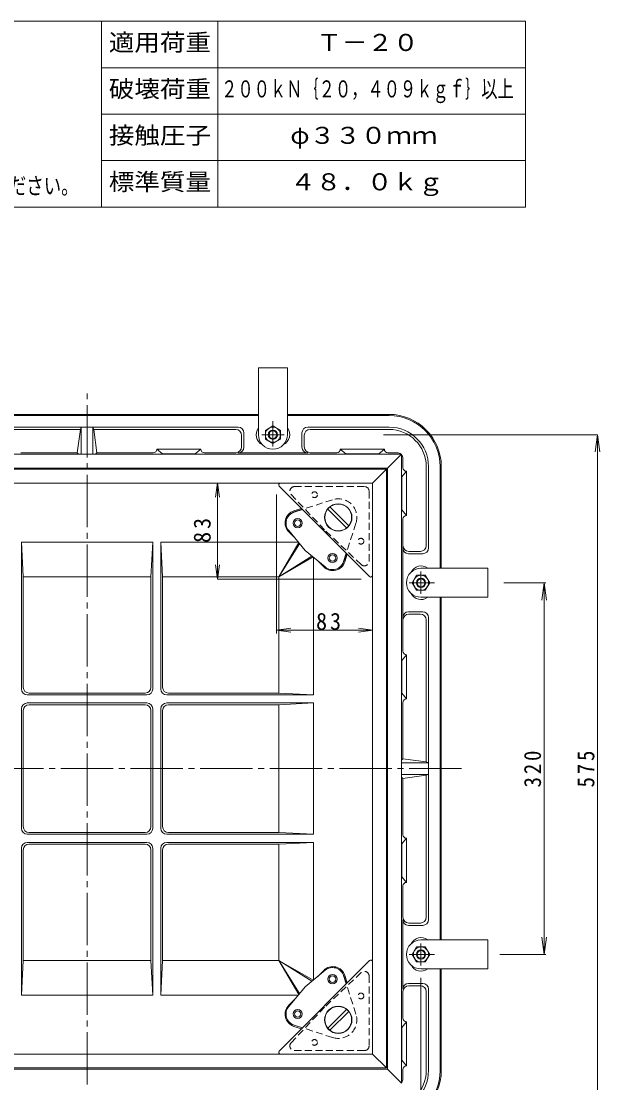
# Model space of a CAD drawing. Units: millimetres at full size, sheet at 1:5. Extents: x -960 to 881, y -687 to 688.
# Drawn here: x -519 to -21, y -226 to 688 of the extents above; entities that cross this region are included whole.
import ezdxf
from ezdxf.enums import TextEntityAlignment as Align

# ---------------------------------------------------------------- set-up
doc = ezdxf.new("R2010")
doc.units = ezdxf.units.MM
doc.header["$LTSCALE"] = 5
doc.linetypes.add('CHAIN2', pattern=[12, 9, -1, 1, -1])
doc.linetypes.add('DASHED1', pattern=[1.8, 1.2, -0.6])
for name, color, linetype, lineweight in [('3-0', 2, 'Continuous', 9), ('3-1', 2, 'Continuous', 9), ('3-2', 3, 'Continuous', 9), ('3-3', 4, 'Continuous', 9), ('3-4', 7, 'Continuous', 9), ('3-6', 6, 'Continuous', 9), ('F-0_F-0ﾚｲﾔ', 7, 'Continuous', 9)]:
    doc.layers.add(name, color=color, linetype=linetype, lineweight=lineweight)
doc.layers.add('F-4_F-4ﾚｲﾔ', color=2, linetype='Continuous')
doc.styles.add('ＭＳ ゴシック', font='')
doc.styles.get('ＭＳ ゴシック').set_extended_font_data('MS Gothic')

msp = doc.modelspace()

# ---------------------------------------------------------------- linework, layer by layer
at = {"layer": '3-0', "color": 7, "linetype": 'CHAIN2'}
for p, q in [((-462.432, -287.095), (-462.432, 369.107)), ((-785.055, 44.932), (-139.994, 44.932))]:
    msp.add_line(p, q, dxfattribs=at)
at = {"layer": '3-1'}
for p, q in [((-609.932, 349.932), (-462.432, 349.932)), ((-609.932, 348.932), (-462.432, 348.932)), ((-314.932, 349.932), (-462.432, 349.932)), ((-462.432, 348.932), (-314.932, 348.932)), ((-202.432, 349.932), (-289.932, 349.932)), ((-289.932, 348.932), (-202.432, 348.932)), ((-592.432, 338.932), (-462.432, 338.932)), ((-468.206, 336.932), (-467.432, 338.932)), ((-467.432, 338.932), (-467.432, 315.775)), ((-332.432, 338.932), (-462.432, 338.932)), ((-456.659, 336.932), (-457.432, 338.932)), ((-457.432, 338.932), (-457.432, 315.775)), ((-302.432, 339.932), (-295.932, 336.179)), ((-272.432, 338.932), (-202.432, 338.932)), ((-590.432, 336.932), (-468.206, 336.932)), ((-470.932, 316.932), (-468.206, 336.932)), ((-453.932, 316.932), (-456.659, 336.932)), ((-334.432, 336.932), (-456.659, 336.932)), ((-329.432, 331.932), (-329.432, 321.932)), ((-327.432, 333.932), (-327.432, 321.707)), ((-295.932, 336.179), (-295.932, 328.685)), ((-277.432, 333.932), (-277.432, 321.707)), ((-275.432, 331.932), (-275.432, 321.932)), ((-270.432, 336.932), (-202.432, 336.932)), ((-369.282, 315.993), (-364.432, 319.941)), ((-302.432, 324.932), (-308.933, 328.685)), ((-302.432, 324.932), (-295.932, 328.685)), ((-211.282, 315.993), (-206.432, 319.941)), ((-519.432, 316.932), (-470.932, 316.932)), ((-469.731, 315.732), (-470.932, 316.932)), ((-455.134, 315.732), (-453.932, 316.932)), ((-453.932, 316.932), (-407.416, 316.932)), ((-405.432, 316.932), (-407.416, 316.932)), ((-397.582, 315.993), (-397.582, 315.732)), ((-397.582, 315.993), (-369.282, 315.993)), ((-369.282, 315.993), (-369.282, 315.732)), ((-334.432, 316.932), (-361.432, 316.932)), ((-332.432, 316.707), (-272.432, 316.707)), ((-270.432, 316.932), (-247.432, 316.932)), ((-239.582, 315.993), (-239.582, 315.732)), ((-239.582, 315.993), (-211.282, 315.993)), ((-211.282, 315.993), (-211.282, 315.732)), ((-195.432, 316.932), (-203.432, 316.932)), ((-190.432, 311.932), (-190.432, 303.932)), ((-170.432, 304.932), (-170.432, 236.932)), ((-168.432, 304.932), (-168.432, 234.932)), ((-158.432, 304.932), (-158.432, 217.432)), ((-157.432, 304.932), (-157.432, 217.432)), ((-191.371, 296.082), (-191.632, 296.082)), ((-191.371, 296.082), (-187.424, 300.932)), ((-191.371, 267.782), (-191.371, 296.082)), ((-191.371, 267.782), (-191.632, 267.782)), ((-190.432, 259.932), (-190.432, 145.932)), ((-190.658, 174.932), (-190.658, 234.932)), ((-173.432, 229.932), (-185.658, 229.932)), ((-175.432, 231.932), (-185.432, 231.932)), ((-182.432, 204.932), (-178.68, 211.432)), ((-171.185, 211.432), (-178.68, 211.432)), ((-167.432, 204.932), (-171.185, 211.432)), ((-182.432, 204.932), (-178.68, 198.432)), ((-158.432, 192.432), (-158.432, 44.932)), ((-157.432, 192.432), (-157.432, 44.932)), ((-173.432, 179.932), (-185.658, 179.932)), ((-175.432, 177.932), (-185.432, 177.932)), ((-168.432, 174.932), (-168.432, 44.932)), ((-170.432, 172.932), (-170.432, 50.706)), ((-191.371, 138.082), (-191.632, 138.082)), ((-191.371, 138.082), (-187.424, 142.932)), ((-191.371, 109.782), (-191.371, 138.082)), ((-191.371, 109.782), (-191.632, 109.782)), ((-190.432, 101.932), (-190.432, 53.432)), ((-191.632, 52.231), (-190.432, 53.432)), ((-168.432, 49.932), (-191.589, 49.932)), ((-190.432, 53.432), (-170.432, 50.706)), ((-170.432, 50.706), (-168.432, 49.932)), ((-191.632, 37.634), (-190.432, 36.432)), ((-168.432, 39.932), (-191.589, 39.932)), ((-190.432, 36.432), (-170.432, 39.159)), ((-170.432, 39.159), (-168.432, 39.932)), ((-170.432, -83.068), (-170.432, 39.159)), ((-168.432, -85.068), (-168.432, 44.932)), ((-158.432, 44.932), (-158.432, -102.568)), ((-157.432, -102.568), (-157.432, 44.932)), ((-190.432, 36.432), (-190.432, -10.084)), ((-190.432, -12.068), (-190.432, -10.084)), ((-191.371, -19.918), (-191.632, -19.918)), ((-191.371, -19.918), (-191.371, -48.218)), ((-191.371, -48.218), (-191.632, -48.218)), ((-191.371, -48.218), (-187.424, -53.068)), ((-190.432, -83.068), (-190.432, -56.068)), ((-190.658, -85.068), (-190.658, -145.068)), ((-173.432, -90.068), (-185.658, -90.068)), ((-175.432, -88.068), (-185.432, -88.068)), ((-182.432, -115.068), (-178.68, -108.568)), ((-182.432, -115.068), (-178.68, -121.568)), ((-167.432, -115.068), (-171.185, -121.568)), ((-171.185, -121.568), (-178.68, -121.568)), ((-158.432, -127.568), (-158.432, -215.068)), ((-157.432, -215.068), (-157.432, -127.568)), ((-173.432, -140.068), (-185.658, -140.068)), ((-175.432, -142.068), (-185.432, -142.068)), ((-168.432, -145.068), (-168.432, -215.068)), ((-190.432, -147.068), (-190.432, -170.068)), ((-170.432, -147.068), (-170.432, -215.068)), ((-191.371, -177.918), (-191.632, -177.918)), ((-191.371, -177.918), (-191.371, -206.218)), ((-191.371, -206.218), (-191.632, -206.218)), ((-191.371, -206.218), (-187.424, -211.068)), ((-190.432, -222.068), (-190.432, -214.068))]:
    msp.add_line(p, q, dxfattribs=at)
at = {"layer": '3-1', "linetype": 'CHAIN2'}
for p, q in [((-302.432, 343.995), (-302.432, 322.249)), ((-292.749, 332.432), (-311.951, 332.432)), ((-174.932, 214.616), (-174.932, 195.414)), ((-163.37, 204.932), (-185.116, 204.932)), ((-174.932, -124.751), (-174.932, -105.549)), ((-163.37, -115.068), (-185.116, -115.068))]:
    msp.add_line(p, q, dxfattribs=at)
at = {"layer": '3-1'}
for points in [[(-302.432, 339.932), (-308.933, 336.18), (-308.933, 328.685)], [(-397.582, 315.993), (-402.432, 319.941), (-364.432, 319.941)], [(-239.582, 315.993), (-244.432, 319.941), (-206.432, 319.941)], [(-191.371, 267.782), (-187.424, 262.932), (-187.424, 300.932)], [(-167.432, 204.932), (-171.185, 198.432), (-178.68, 198.432)], [(-191.371, 109.782), (-187.424, 104.932), (-187.424, 142.932)], [(-191.371, -19.918), (-187.424, -15.068), (-187.424, -53.068)], [(-167.432, -115.068), (-171.185, -108.568), (-178.68, -108.568)], [(-191.371, -177.918), (-187.424, -173.068), (-187.424, -211.068)]]:
    msp.add_lwpolyline(points, dxfattribs=at)
for centre, radius in [((-302.432, 332.427), 6.5), ((-302.432, 332.432), 4), ((-302.432, 332.432), 3.324), ((-174.938, 204.932), 6.5), ((-174.932, 204.932), 4), ((-174.932, 204.932), 3.324), ((-174.938, -115.068), 6.5), ((-174.932, -115.068), 4), ((-174.932, -115.068), 3.324)]:
    msp.add_circle(centre, radius, dxfattribs=at)
for centre, radius, start, end in [((-202.432, 304.932), 45, 0, 90), ((-202.432, 304.932), 44, 0, 90), ((-332.432, 333.932), 5, 0, 90), ((-307.432, 332.432), 9.5, 142.13635, 244.43219), ((-297.432, 332.432), 9.5, 295.56781, 37.86365), ((-272.432, 333.932), 5, 90, 180), ((-202.432, 304.932), 34, 0, 90), ((-334.432, 331.932), 5, 0, 90), ((-270.432, 331.932), 5, 90, 180), ((-202.432, 304.932), 32, 0, 90), ((-405.432, 319.932), 3, 270, 0.16173), ((-361.432, 319.932), 3, 179.83827, 270), ((-334.432, 321.932), 5, 270, 0), ((-332.432, 321.707), 5, 270, 0), ((-272.432, 321.707), 5, 180, 270), ((-270.432, 321.932), 5, 180, 270), ((-247.432, 319.932), 3, 270, 0.16173), ((-203.432, 319.932), 3, 179.83827, 270), ((-195.432, 311.932), 5, 49.4642, 90), ((-195.432, 311.932), 5, 0, 40.5358), ((-187.432, 303.932), 3, 180, 270.16173), ((-187.432, 259.932), 3, 89.83827, 180), ((-185.658, 234.932), 5, 180, 270), ((-185.432, 236.932), 5, 180, 270), ((-175.432, 236.932), 5, 270, 0), ((-173.432, 234.932), 5, 270, 0), ((-174.932, 209.932), 9.5, 52.13635, 154.43219), ((-174.932, 199.932), 9.5, 205.56781, 307.86365), ((-185.658, 174.932), 5, 90, 180), ((-185.432, 172.932), 5, 90, 180), ((-175.432, 172.932), 5, 0, 90), ((-173.432, 174.932), 5, 0, 90), ((-187.432, 145.932), 3, 180, 270.16173), ((-187.432, 101.932), 3, 89.83827, 180), ((-187.432, -12.068), 3, 180, 270.16173), ((-187.432, -56.068), 3, 89.83827, 180), ((-185.658, -85.068), 5, 180, 270), ((-185.432, -83.068), 5, 180, 270), ((-175.432, -83.068), 5, 270, 0), ((-173.432, -85.068), 5, 270, 0), ((-174.932, -110.068), 9.5, 52.13635, 154.43219), ((-174.932, -120.068), 9.5, 205.56781, 307.86365), ((-185.658, -145.068), 5, 90, 180), ((-185.432, -147.068), 5, 90, 180), ((-175.432, -147.068), 5, 0, 90), ((-173.432, -145.068), 5, 0, 90), ((-187.432, -170.068), 3, 180, 270.16173), ((-202.432, -215.068), 45, 270, 0), ((-202.432, -215.068), 44, 270, 0), ((-202.432, -215.068), 34, 270, 0), ((-202.432, -215.068), 32, 270, 0), ((-187.432, -214.068), 3, 89.83827, 180), ((-195.432, -222.068), 5, 319.4642, 0)]:
    msp.add_arc(centre, radius, start, end, dxfattribs=at)
at = {"layer": '3-2'}
for p, q in [((-277.879, 268.978), (-284.314, 266.9)), ((-277.084, 268.184), (-284.006, 265.948)), ((-288.711, 248.654), (-283.541, 243.484)), ((-518.932, 239.932), (-517.432, 210.076)), ((-405.932, 239.932), (-518.932, 239.932)), ((-518.932, 113.432), (-518.932, 239.932)), ((-405.932, 239.932), (-407.432, 210.076)), ((-405.932, 113.432), (-405.932, 239.932)), ((-398.932, 239.932), (-397.432, 210.076)), ((-398.932, 113.432), (-398.932, 239.932)), ((-280.589, 239.932), (-398.932, 239.932)), ((-297.289, 210.076), (-280.235, 239.507)), ((-297.289, 210.076), (-279.441, 238.551)), ((-239.181, 230.281), (-241.417, 223.359)), ((-238.386, 229.486), (-240.465, 223.051)), ((-297.289, 210.076), (-268.814, 227.924)), ((-297.289, 210.076), (-267.858, 227.129)), ((-267.432, 108.432), (-267.432, 226.776)), ((-263.881, 223.824), (-258.711, 218.654)), ((-517.432, 210.076), (-407.432, 210.076)), ((-517.432, 114.932), (-517.432, 210.076)), ((-407.432, 114.932), (-407.432, 210.076)), ((-397.432, 210.076), (-297.289, 210.076)), ((-397.432, 114.932), (-397.432, 210.076)), ((-297.289, 109.932), (-297.289, 210.076)), ((-512.432, 109.932), (-462.432, 109.932)), ((-412.432, 109.932), (-462.432, 109.932)), ((-392.432, 109.932), (-297.289, 109.932)), ((-267.432, 108.432), (-297.289, 109.932)), ((-513.932, 108.432), (-462.432, 108.432)), ((-513.932, 101.432), (-462.432, 101.432)), ((-410.932, 108.432), (-462.432, 108.432)), ((-410.932, 101.432), (-462.432, 101.432)), ((-393.932, 108.432), (-267.432, 108.432)), ((-393.932, 101.432), (-267.432, 101.432)), ((-267.432, 101.432), (-297.289, 99.932)), ((-267.432, -11.568), (-267.432, 101.432)), ((-518.932, 96.432), (-518.932, 44.932)), ((-517.432, 94.932), (-517.432, 44.932)), ((-512.432, 99.932), (-462.432, 99.932)), ((-412.432, 99.932), (-462.432, 99.932)), ((-407.432, 94.932), (-407.432, 44.932)), ((-405.932, 96.432), (-405.932, 44.932)), ((-398.932, 96.432), (-398.932, 44.932)), ((-397.432, 94.932), (-397.432, 44.932)), ((-392.432, 99.932), (-297.289, 99.932)), ((-297.289, -10.068), (-297.289, 99.932)), ((-518.932, -6.568), (-518.932, 44.932)), ((-517.432, -5.068), (-517.432, 44.932)), ((-407.432, -5.068), (-407.432, 44.932)), ((-405.932, -6.568), (-405.932, 44.932)), ((-398.932, -6.568), (-398.932, 44.932)), ((-397.432, -5.068), (-397.432, 44.932)), ((-513.932, -11.568), (-462.432, -11.568)), ((-512.432, -10.068), (-462.432, -10.068)), ((-412.432, -10.068), (-462.432, -10.068)), ((-410.932, -11.568), (-462.432, -11.568)), ((-393.932, -11.568), (-267.432, -11.568)), ((-392.432, -10.068), (-297.289, -10.068)), ((-267.432, -11.568), (-297.289, -10.068)), ((-518.932, -23.568), (-518.932, -150.068)), ((-517.432, -25.068), (-517.432, -120.211)), ((-513.932, -18.568), (-462.432, -18.568)), ((-512.432, -20.068), (-462.432, -20.068)), ((-410.932, -18.568), (-462.432, -18.568)), ((-412.432, -20.068), (-462.432, -20.068)), ((-407.432, -25.068), (-407.432, -120.211)), ((-405.932, -23.568), (-405.932, -150.068)), ((-398.932, -23.568), (-398.932, -150.068)), ((-397.432, -25.068), (-397.432, -120.211)), ((-393.932, -18.568), (-267.432, -18.568)), ((-392.432, -20.068), (-297.289, -20.068)), ((-267.432, -18.568), (-297.289, -20.068)), ((-297.289, -120.211), (-297.289, -20.068)), ((-267.432, -136.911), (-267.432, -18.568)), ((-518.932, -150.068), (-517.432, -120.211)), ((-407.432, -120.211), (-517.432, -120.211)), ((-405.932, -150.068), (-407.432, -120.211)), ((-398.932, -150.068), (-397.432, -120.211)), ((-297.289, -120.211), (-397.432, -120.211)), ((-297.289, -120.211), (-267.858, -137.265)), ((-297.289, -120.211), (-268.814, -138.06)), ((-297.289, -120.211), (-279.441, -148.686)), ((-297.289, -120.211), (-280.235, -149.642)), ((-263.881, -133.959), (-258.711, -128.79)), ((-239.181, -140.416), (-241.417, -133.494)), ((-238.386, -139.622), (-240.465, -133.187)), ((-518.932, -150.068), (-405.932, -150.068)), ((-398.932, -150.068), (-280.589, -150.068)), ((-288.711, -158.79), (-283.541, -153.62)), ((-277.879, -179.114), (-284.314, -177.035)), ((-277.084, -178.319), (-284.006, -176.084))]:
    msp.add_line(p, q, dxfattribs=at)
for centre, radius, start, end in [((-280.932, 256.432), 11, 107.90081, 225), ((-280.932, 256.432), 10, 107.90081, 135.81031), ((-250.932, 226.432), 11, 225, 342.09919), ((-250.932, 226.432), 10, 314.18969, 342.09919), ((-513.932, 113.432), 5, 180, 270), ((-512.432, 114.932), 5, 180, 270), ((-412.432, 114.932), 5, 270, 0), ((-410.932, 113.432), 5, 270, 0), ((-393.932, 113.432), 5, 180, 270), ((-392.432, 114.932), 5, 180, 270), ((-513.932, 96.432), 5, 90, 180), ((-410.932, 96.432), 5, 0, 90), ((-393.932, 96.432), 5, 90, 180), ((-512.432, 94.932), 5, 90, 180), ((-412.432, 94.932), 5, 0, 90), ((-392.432, 94.932), 5, 90, 180), ((-513.932, -6.568), 5, 180, 270), ((-512.432, -5.068), 5, 180, 270), ((-412.432, -5.068), 5, 270, 0), ((-410.932, -6.568), 5, 270, 0), ((-393.932, -6.568), 5, 180, 270), ((-392.432, -5.068), 5, 180, 270), ((-513.932, -23.568), 5, 90, 180), ((-512.432, -25.068), 5, 90, 180), ((-412.432, -25.068), 5, 0, 90), ((-410.932, -23.568), 5, 0, 90), ((-393.932, -23.568), 5, 90, 180), ((-392.432, -25.068), 5, 90, 180), ((-250.932, -136.568), 11, 17.90081, 135), ((-250.932, -136.568), 10, 17.90081, 45.81031), ((-280.932, -166.568), 11, 135, 252.09919), ((-280.932, -166.568), 10, 224.18969, 252.09919)]:
    msp.add_arc(centre, radius, start, end, dxfattribs=at)
at = {"layer": '3-3'}
for p, q in [((-289.932, 332.432), (-289.932, 389.932)), ((-297.072, 288.172), (-219.193, 210.293)), ((-296.011, 290.732), (-216.632, 290.732)), ((-216.632, 211.354), (-216.632, 290.732)), ((-276.982, 268.082), (-284.206, 265.748)), ((-238.933, 252.265), (-255.1, 268.432)), ((-237.165, 254.033), (-253.332, 270.2)), ((-274.618, 232.747), (-288.823, 249.841)), ((-274.618, 232.747), (-257.524, 218.541)), ((-239.283, 230.383), (-241.617, 223.159)), ((-174.932, 217.432), (-117.432, 217.432)), ((-297.072, -198.307), (-219.193, -120.428)), ((-216.632, -121.489), (-216.632, -200.868)), ((-174.932, -127.568), (-117.432, -127.568)), ((-274.618, -142.882), (-257.524, -128.677)), ((-239.283, -140.518), (-241.617, -133.294)), ((-274.618, -142.882), (-288.823, -159.976)), ((-238.933, -162.4), (-255.1, -178.567)), ((-237.165, -164.168), (-253.332, -180.335)), ((-276.982, -178.217), (-284.206, -175.884)), ((-296.011, -200.868), (-216.632, -200.868))]:
    msp.add_line(p, q, dxfattribs=at)
at = {"layer": '3-3', "linetype": 'DASHED1'}
for p, q in [((-283.858, 287.732), (-223.632, 287.732)), ((-219.632, 223.507), (-219.632, 283.732)), ((-286.767, 280.987), (-257.446, 249.919)), ((-251.05, 276.458), (-276.982, 268.082)), ((-230.907, 256.314), (-239.283, 230.383)), ((-226.378, 220.598), (-257.446, 249.919)), ((-226.378, -130.734), (-257.446, -160.054)), ((-219.632, -133.643), (-219.632, -193.868)), ((-230.907, -166.45), (-239.283, -140.518)), ((-286.767, -191.122), (-257.446, -160.054)), ((-251.05, -186.593), (-276.982, -178.217)), ((-283.858, -197.868), (-223.632, -197.868))]:
    msp.add_line(p, q, dxfattribs=at)
at = {"layer": '3-3'}
for points in [[(-314.932, 332.432), (-314.932, 389.932), (-289.932, 389.932)], [(-174.932, 192.432), (-117.432, 192.432), (-117.432, 217.432)], [(-174.932, -102.568), (-117.432, -102.568), (-117.432, -127.568)]]:
    msp.add_lwpolyline(points, dxfattribs=at)
at = {"layer": '3-3', "linetype": 'DASHED1'}
for centre in [(-266.632, 280.732), (-226.632, 240.732), (-226.632, -150.868), (-266.632, -190.868)]:
    msp.add_circle(centre, 2.5, dxfattribs=at)
at = {"layer": '3-3'}
for centre, radius in [((-246.132, 261.232), 11.75), ((-246.132, 261.232), 11.5), ((-281.132, 256.232), 4), ((-281.132, 256.232), 2.75), ((-251.132, 226.232), 4), ((-251.132, 226.232), 2.75), ((-251.132, -136.368), 4), ((-251.132, -136.368), 2.75), ((-281.132, -166.368), 4), ((-281.132, -166.368), 2.75), ((-246.132, -171.368), 11.75), ((-246.132, -171.368), 11.5)]:
    msp.add_circle(centre, radius, dxfattribs=at)
for centre, radius, start, end in [((-302.432, 332.432), 12.5, 180, 0), ((-296.011, 289.232), 1.5, 90, 225), ((-281.132, 256.232), 10, 107.90081, 219.72779), ((-251.132, 226.232), 10, 230.27221, 342.09919), ((-218.132, 211.354), 1.5, 225, 0), ((-174.932, 204.932), 12.5, 90, 270), ((-174.932, -115.068), 12.5, 90, 270), ((-251.132, -136.368), 10, 17.90081, 129.72779), ((-218.132, -121.489), 1.5, 0, 135), ((-281.132, -166.368), 10, 140.27221, 252.09919), ((-296.011, -199.368), 1.5, 135, 270)]:
    msp.add_arc(centre, radius, start, end, dxfattribs=at)
at = {"layer": '3-3', "linetype": 'DASHED1'}
for centre, radius, start, end in [((-283.858, 283.732), 4, 90, 223.34207), ((-223.632, 283.732), 4, 0, 90), ((-246.132, 261.232), 16, 342.09919, 108.20968), ((-223.632, 223.507), 4, 226.65793, 0), ((-223.632, -133.643), 4, 360, 133.34207), ((-246.132, -171.368), 16, 251.79032, 17.90081), ((-283.858, -193.868), 4, 136.65793, 270), ((-223.632, -193.868), 4, 270, 0)]:
    msp.add_arc(centre, radius, start, end, dxfattribs=at)
at = {"layer": '3-4'}
for p, q in [((-207.263, 332.432), (-22.92, 332.432)), ((-22.92, 332.432), (-24.877, 317.561)), ((-22.92, 332.432), (-20.962, 317.561)), ((-22.92, -242.568), (-22.92, 332.432)), ((-350.144, 290.932), (-351.776, 278.539)), ((-350.144, 207.932), (-350.144, 290.932)), ((-350.144, 290.932), (-348.513, 278.539)), ((-299.432, 280.932), (-299.432, 161.298)), ((-350.144, 207.932), (-351.776, 220.325)), ((-350.144, 207.932), (-348.513, 220.325)), ((-226.432, 207.932), (-350.144, 207.932)), ((-103.446, 204.932), (-67.366, 204.932)), ((-68.866, 204.932), (-70.823, 190.061)), ((-68.866, 204.932), (-66.908, 190.061)), ((-68.866, -115.068), (-68.866, 204.932)), ((-299.432, 164.173), (-287.039, 165.804)), ((-216.432, 164.173), (-228.825, 165.804)), ((-299.432, 164.173), (-287.039, 162.541)), ((-299.432, 164.173), (-216.432, 164.173)), ((-216.432, 164.173), (-228.825, 162.541)), ((-68.866, -115.068), (-70.823, -100.196)), ((-68.866, -115.068), (-66.908, -100.196)), ((-107.135, -115.068), (-67.366, -115.068)), ((-174.932, -135.286), (-174.932, -380.116))]:
    msp.add_line(p, q, dxfattribs=at)
at = {"layer": '3-6'}
for p, q in [((-462.432, 315.732), (-733.232, 315.732)), ((-462.432, 315.732), (-191.632, 315.732)), ((-203.632, 303.732), (-191.632, 315.732)), ((-191.632, 315.732), (-191.632, 44.932)), ((-462.432, 303.732), (-721.232, 303.732)), ((-462.432, 302.732), (-720.232, 302.732)), ((-462.432, 303.732), (-203.632, 303.732)), ((-462.432, 302.732), (-204.632, 302.732)), ((-216.632, 290.732), (-204.632, 302.732)), ((-204.632, 302.732), (-204.632, 44.932)), ((-203.632, 303.732), (-203.632, 44.932)), ((-462.432, 290.732), (-708.232, 290.732)), ((-462.432, 290.732), (-216.632, 290.732)), ((-216.632, 290.732), (-216.632, 44.932)), ((-216.632, -200.868), (-216.632, 44.932)), ((-204.632, -212.868), (-204.632, 44.932)), ((-203.632, -213.868), (-203.632, 44.932)), ((-191.632, -225.868), (-191.632, 44.932)), ((-462.432, -200.868), (-708.232, -200.868)), ((-462.432, -200.868), (-216.632, -200.868)), ((-216.632, -200.868), (-204.632, -212.868)), ((-462.432, -213.868), (-721.232, -213.868)), ((-462.432, -212.868), (-720.232, -212.868)), ((-462.432, -212.868), (-204.632, -212.868)), ((-462.432, -213.868), (-203.632, -213.868)), ((-203.632, -213.868), (-191.632, -225.868))]:
    msp.add_line(p, q, dxfattribs=at)
at = {"layer": 'F-0_F-0ﾚｲﾔ'}
for p, q in [((-85, 688.446), (-960, 688.446)), ((-450, 528.446), (-450, 688.446)), ((-350, 528.446), (-350, 688.446)), ((-85, 528.446), (-85, 688.446)), ((-85, 648.446), (-450, 648.446)), ((-85, 608.446), (-450, 608.446)), ((-85, 568.446), (-450, 568.446)), ((-85, 528.446), (-960, 528.446))]:
    msp.add_line(p, q, dxfattribs=at)

# ---------------------------------------------------------------- texts
at = {"layer": '3-4', "color": 2, "char_height": 14.66, "attachment_point": 7, "rotation": 90, "style": 'ＭＳ ゴシック'}
for s, insert in [('\\T1.27;\\W0.95;83', (-355.86, 239.265)), ('\\T1.27;\\W0.9;320', (-71.365, 28.682)), ('\\T1.27;\\W0.9;575', (-25.42, 28.682))]:
    msp.add_mtext(s, dxfattribs=dict(at, insert=insert))
at = {"layer": '3-4', "color": 2, "insert": (-265.27, 164.183), "char_height": 14.66, "attachment_point": 7, "style": 'ＭＳ ゴシック'}
msp.add_mtext('\\T1.27;\\W0.95;83', dxfattribs=at)
at = {"layer": 'F-4_F-4ﾚｲﾔ', "style": 'ＭＳ ゴシック', "width": 1.1}
for s, p in [('適用荷重', (-443.75, 658.446)), ('Ｔ－２０', (-265, 658.446)), ('破壊荷重', (-443.75, 618.446)), ('接触圧子', (-443.75, 578.446)), ('φ３３０ｍｍ', (-287.5, 578.446)), ('標準質量', (-443.75, 538.446)), ('４８．０ｋｇ', (-287.5, 538.446))]:
    msp.add_text(s, height=14.66, dxfattribs=at).set_placement(p, align=Align.BOTTOM_LEFT)
at = {"layer": 'F-4_F-4ﾚｲﾔ', "color": 3, "style": 'ＭＳ ゴシック', "width": 0.7}
msp.add_text('２００ｋＮ｛２０，４０９ｋｇｆ｝以上', height=14.66, dxfattribs=at).set_placement((-347, 618.446), align=Align.BOTTOM_LEFT)
at = {"layer": 'F-4_F-4ﾚｲﾔ', "color": 4, "style": 'ＭＳ ゴシック', "width": 0.75}
msp.add_text('公道を除く敷地周辺道路、敷地内道路、屋内に御使用ください。', height=14.66, dxfattribs=at).set_placement((-904.733, 535.021), align=Align.BOTTOM_LEFT)

doc.saveas('drawing.dxf')
